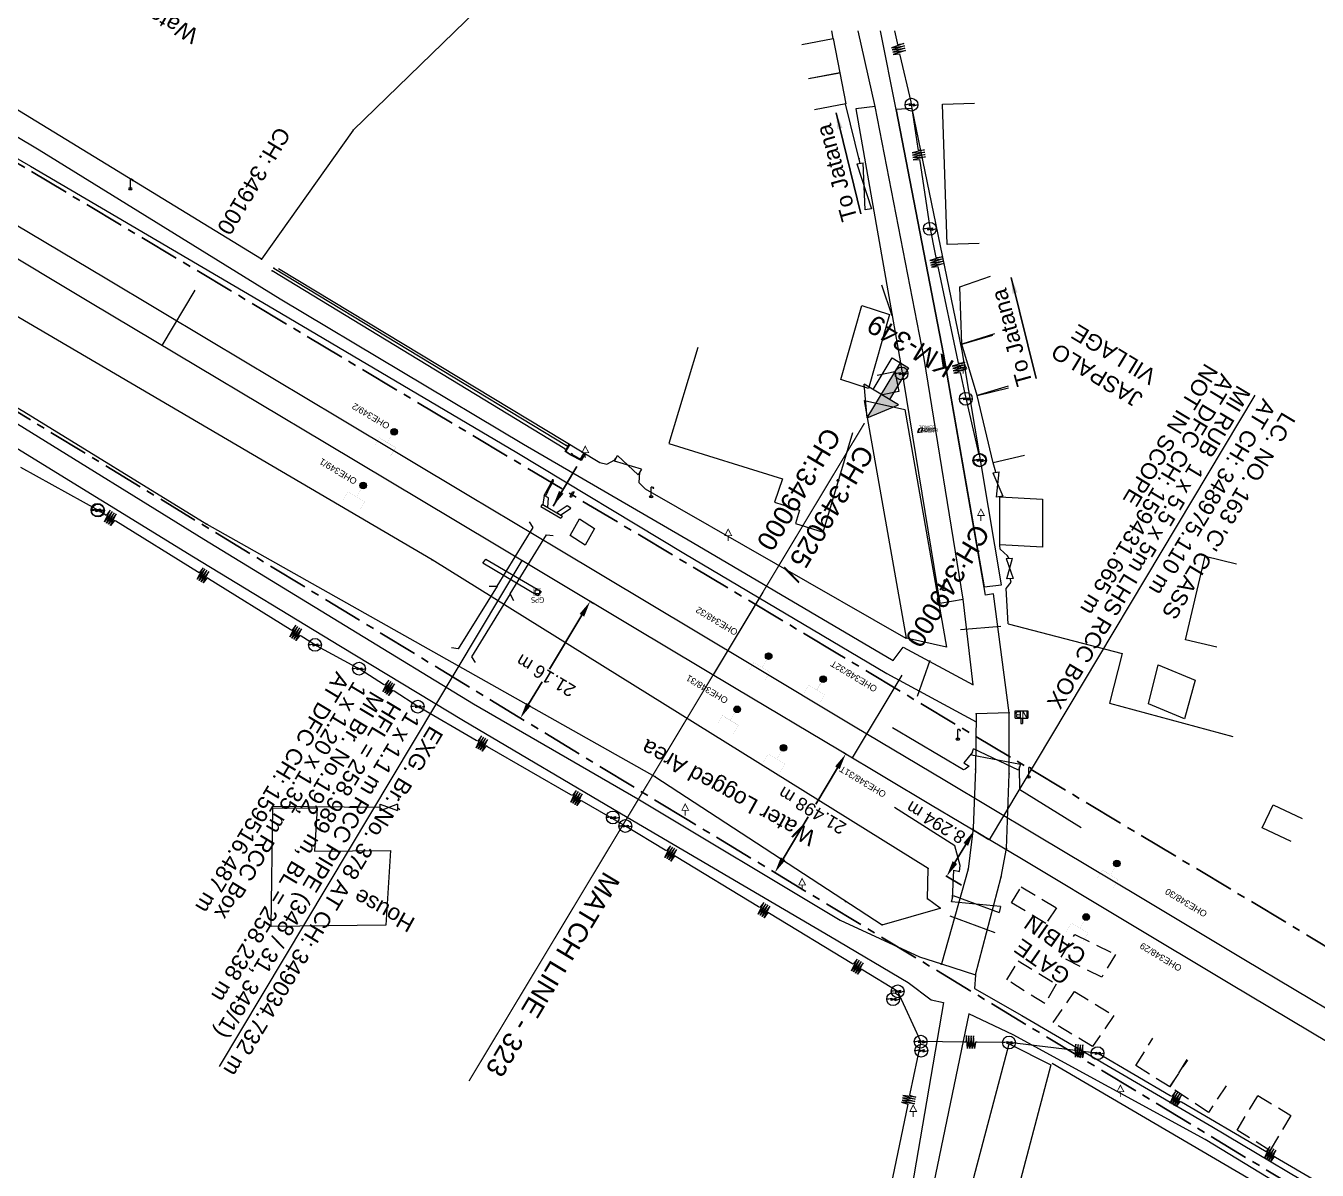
# Model space of a CAD drawing. Header units: metres. Extents: x 593168 to 611286, y 3401475 to 3412398.
# Drawn here: x 603434.1 to 603635.1, y 3406065.5 to 3406243.6 of the extents above; entities that cross this region are included whole.
import ezdxf
from ezdxf.enums import TextEntityAlignment as Align

# ---------------------------------------------------------------- set-up
doc = ezdxf.new("R2010")
doc.units = ezdxf.units.M
doc.header["$MEASUREMENT"] = 0
for name, pattern in [('CENTER', [2, 1.25, -0.25, 0.25, -0.25]), ('DASHED', [0.75, 0.5, -0.25]), ('PHANTOM2', [1.25, 0.625, -0.125, 0.125, -0.125, 0.125, -0.125])]:
    doc.linetypes.add(name, pattern=pattern)
doc.layers.get('Defpoints').update_dxf_attribs({"lineweight": 0})
for name, color, linetype, lineweight in [('Arch', 7, 'Continuous', 0), ('BRIDGE DETAILS PLAN', 7, 'Continuous', 0), ('CANAL BOTTOM', 5, 'Continuous', 0), ('Cart Track', 34, 'Continuous', 0), ('Commercial Building Pucca', 251, 'Continuous', 0), ('Compound Wall', 251, 'Continuous', 0), ('Culvert Parapet', 7, 'Continuous', 0), ('DFCC BOUNDARY', 6, 'CENTER', 0), ('Drain Top', 5, 'Continuous', 0), ('Electric Pole', 251, 'Continuous', 0), ('Existing IR Chainage', 7, 'Continuous', 0), ('Existing IR Track', 7, 'Continuous', 0), ('Fence', 251, 'F-LINE', 0), ('Footpath', 251, 'Continuous', 0), ('Gate', 251, 'Continuous', 0), ('Govt buliding', 251, 'Continuous', 0), ('GPS', 251, 'Continuous', 0), ('Grill', 251, 'Continuous', 0), ('KM STONE', 7, 'Continuous', 0), ('Lamp_Post', 251, 'Continuous', 0), ('LC DETAILS IN PLAN', 7, 'Continuous', 0), ('Name Board', 251, 'Continuous', 0), ('OHE MAST', 8, 'Continuous', 0), ('OHE MAST TEXT', 8, 'Continuous', 0), ('Pavers', 7, 'Continuous', 0), ('Pow_Line', 134, 'Continuous', 0), ('PROPOSED DFCC TRACK', 1, 'Continuous', 0), ('Religious_Place', 251, 'Continuous', 0), ('Residential Building Pucca', 251, 'Continuous', 0), ('Sign Board', 251, 'Continuous', 0), ('Subroad Edge', 34, 'Continuous', 0), ('Text1', 251, 'Continuous', 0), ('Tower', 7, 'Continuous', 0), ('Trolley Stand', 251, 'Continuous', 0), ('Village Name', 7, 'Continuous', 0), ('Water Logged Area', 5, 'Continuous', 0), ('Wing Wall', 7, 'Continuous', 0)]:
    doc.layers.add(name, color=color, linetype=linetype, lineweight=lineweight)
doc.layers.add('Existing Railway Boundary', color=7, linetype='CENTER')
doc.layers.add('MATCH LINE', color=7, linetype='Continuous')
doc.styles.add('NB', font='swissbo.ttf', dxfattribs={"height": 1.5})
doc.styles.get("Standard").update_dxf_attribs({"font": 'arial.ttf'})
doc.styles.add('street name', font='tahoma.ttf', dxfattribs={"height": 2})
doc.styles.add('Style-Arial', font='arial.ttf')
doc.styles.add('Vill txt', font='arial.ttf', dxfattribs={"height": 3})
doc.linetypes.add('F-LINE', pattern='A,0.6,["X",Standard,S=0.3,R=0,X=0,Y=-0.15],0.1', length=0.7)
doc.dimstyles.new('ISO-25', dxfattribs={"dimtxt": 2.5, "dimasz": 2.5, "dimexe": 1.25, "dimexo": 0.625, "dimtad": 1, "dimtxsty": 'Standard', "dimcen": 2.5, "dimadec": 0, "dimazin": 0, "dimtfac": 1, "dimtmove": 0, "dimatfit": 3, "dimfxl": 1, "dimarcsym": 0})
doc.dimstyles.get("Standard").update_dxf_attribs({"dimtxt": 2.5, "dimasz": 0.18, "dimexe": 0.18, "dimexo": 0.0625, "dimgap": 0.09, "dimtad": 0, "dimtih": 1, "dimtoh": 1, "dimdec": 3, "dimzin": 0, "dimdsep": 46, "dimtxsty": 'Standard', "dimcen": 0.09, "dimaunit": 1, "dimadec": 4, "dimazin": 0, "dimtfac": 1, "dimtdec": 3, "dimtofl": 0, "dimtmove": 0, "dimatfit": 3, "dimfxl": 1, "dimtolj": 1, "dimtzin": 0, "dimarcsym": 0})

# ---------------------------------------------------------------- blocks, each defined once
blk = doc.blocks.new('GT')
at = {"layer": 'Gate'}
for p, q in [((-0.5, -0.5), (-0.5, 0.5)), ((-0.5, 0.5), (0.5, -0.5)), ((0.5, 0.5), (0.5, -0.5))]:
    blk.add_line(p, q, dxfattribs=at)
blk.add_lwpolyline([(0.5, 0.5), (-0.5, -0.5)], dxfattribs=at)
blk = doc.blocks.new('EP')
blk.add_hatch(color=8).paths.add_polyline_path([(-0.21, -0.05), (-0.21, 0.16), (-0.93, -0.01), (-0.31, 0.07), (-0.31, -0.19), (0.31, 0), (0.31, -0.24), (0.94, -0.01), (0.41, -0.1), (0.43, 0.15)])
at = {"color": 8}
for p, q in [((-0.93, -0.01), (-0.21, 0.16)), ((-0.31, 0.07), (-0.93, -0.01)), ((-0.31, -0.19), (-0.31, 0.07)), ((0.31, 0), (-0.31, -0.19)), ((-0.21, 0.16), (-0.21, -0.05)), ((-0.21, -0.05), (0.43, 0.15)), ((0.31, -0.24), (0.31, 0)), ((0.43, 0.15), (0.41, -0.1)), ((0.94, -0.01), (0.31, -0.24)), ((0.41, -0.1), (0.94, -0.01))]:
    blk.add_line(p, q, dxfattribs=at)
blk.add_circle((0, 0), 1, dxfattribs=at)
blk = doc.blocks.new('LP')
for points in [[(0, 0), (0, 1.5)], [(0.25, 1.35), (0.44, 1.35)]]:
    blk.add_lwpolyline(points)
for centre, radius, start, end in [((0.07, 0.99), 0.519, 57.6425, 97.3165), ((0.34, 1.33), 0.094, 11.7012, 168.0476)]:
    blk.add_arc(centre, radius, start, end)
at = {"extrusion": (0, 0, -1)}
blk.add_ellipse((0, 0.01), major_axis=(0.308, 0), ratio=0.400495, dxfattribs=at)
blk.add_ellipse((0.35, 1.36), major_axis=(0.0017, 0.0438), ratio=0.461056, start_param=1.74022, end_param=4.575836)
blk = doc.blocks.new('NB')
for p, q in [((-0.98, 0.82), (-0.98, 1.98)), ((-0.98, 1.98), (0.98, 1.98)), ((-0.98, 0.82), (0.98, 0.82)), ((-0.13, 0.82), (-0.13, 0)), ((-0.13, 0), (0.13, 0)), ((0.13, 0.82), (0.13, 0)), ((0.98, 1.98), (0.98, 0.82))]:
    blk.add_line(p, q)
at = {"style": 'NB', "width": 1.025371}
blk.add_text('NB', height=0.988, rotation=180, dxfattribs=at).set_placement((0, 1.39), align=Align.MIDDLE)
blk = doc.blocks.new('TSB')
at = {"const_width": 0.132}
blk.add_lwpolyline([(-0.51, 0.84), (0.54, 0.84), (0, 1.85)], close=True, dxfattribs=at)
at = {"const_width": 0.142}
blk.add_lwpolyline([(0, 0.84), (0, 0)], dxfattribs=at)
blk = doc.blocks.new('GPS')
at = {"const_width": 0.0279}
blk.add_lwpolyline([(0.56, -0.56), (-0.56, -0.56), (-0.56, 0.56), (0.56, 0.56)], close=True, dxfattribs=at)
blk.add_lwpolyline([(0.33, -0.33), (-0.33, -0.33), (-0.33, 0.33), (0.33, 0.33)], close=True)
at = {"style": 'street name'}
blk.add_text('GPS', height=0.868, rotation=180, dxfattribs=at).set_placement((1.07, -0.84, -111.29))
blk = doc.blocks.new('KM POST PLAN')
h = blk.add_hatch(color=256)
h.dxf.hatch_style = 1
h.paths.add_polyline_path([(0, -8.47), (-3, -8.47), (-3, -20), (0, -20)])
h.paths.add_polyline_path([(0, -8.47), (0, 0), (-6.25, -8.47)])
for points in [[(0, 0), (-6.25, -8.47), (6.25, -8.47)], [(0, 0), (0, -20)], [(0, 0), (6.25, -8.47)], [(3, -8.47), (3, -20), (-3, -20), (-3, -8.47)]]:
    blk.add_lwpolyline(points)
at = {"style": 'Style-Arial'}
blk.add_attdef('KM-POST', text='', height=6, dxfattribs=at).set_placement((0, -26, -263.95), align=Align.MIDDLE_CENTER)
blk = doc.blocks.new('OHE MAST')
h = blk.add_hatch(color=256)
h.dxf.hatch_style = 1
edge = h.paths.add_edge_path()
edge.add_arc((0, 0), 0.514, 0, 360)
at = {"const_width": 0.01}
for points in [[(1.5, 3.5), (1.5, 2), (-1.5, 2), (-1.5, 3.5)], [(0, 2), (0, 0)]]:
    blk.add_lwpolyline(points, dxfattribs=at)
blk.add_circle((0, 0), 0.514)
blk = doc.blocks.new('*D243')
at = {"layer": 'Defpoints', "color": 0, "transparency": 16777216}
for p in [(603584.11, 3406116.91), (603577.43, 3406111.24), (603579.85, 3406109.8)]:
    blk.add_point(p, dxfattribs=at)
at = {"layer": 'PROPOSED DFCC TRACK', "color": 0, "lineweight": -2, "transparency": 16777216}
for p, q in [((603584, 3406116.98), (603581.58, 3406118.43)), ((603580.4, 3406116.22), (603578.71, 3406113.39)), ((603579.74, 3406109.86), (603577.32, 3406111.31))]:
    blk.add_line(p, q, dxfattribs=at)
at = {"layer": 'PROPOSED DFCC TRACK', "color": 0, "transparency": 16777216}
for points in [[(603580.04, 3406116.43), (603580.76, 3406116), (603581.69, 3406118.36)], [(603578.35, 3406113.6), (603579.07, 3406113.17), (603577.43, 3406111.24)]]:
    blk.add_solid(points, dxfattribs=at)
at = {"layer": 'PROPOSED DFCC TRACK', "color": 0, "lineweight": 0, "transparency": 16777216, "insert": (603575.74, 3406119.63), "char_height": 2, "attachment_point": 5, "rotation": 149, "style": 'Style-Arial'}
blk.add_mtext('\\A1;8.294 m', dxfattribs=at)
blk = doc.blocks.new('TerminatorOpen_0.5')
at = {"color": 0, "linetype": 'ByBlock', "lineweight": -2}
for q in [(-1, 0.25), (-1, 0), (-1, -0.25)]:
    blk.add_line((0, 0), q, dxfattribs=at)
blk = doc.blocks.new('*D165')
at = {"layer": 'Defpoints', "color": 0, "linetype": 'ByBlock', "ltscale": 5, "transparency": 16777216}
for p in [(603561.25, 3406130.56), (603561.71, 3406130.29), (603550.23, 3406112.1)]:
    blk.add_point(p, dxfattribs=at)
at = {"layer": 'DFCC BOUNDARY', "color": 0, "linetype": 'ByBlock', "lineweight": -2, "ltscale": 5, "transparency": 16777216}
for p, q in [((603561.36, 3406130.5), (603561.81, 3406130.22)), ((603560.42, 3406128.14), (603557.06, 3406122.5)), ((603551.97, 3406113.98), (603555.88, 3406120.53)), ((603550.34, 3406112.04), (603550.79, 3406111.77))]:
    blk.add_line(p, q, dxfattribs=at)
at = {"layer": 'DFCC BOUNDARY', "color": 0, "linetype": 'ByBlock', "ltscale": 5, "transparency": 16777216}
for points in [[(603560.07, 3406128.36), (603560.78, 3406127.93), (603561.71, 3406130.29)], [(603551.61, 3406114.19), (603552.32, 3406113.76), (603550.68, 3406111.83)]]:
    blk.add_solid(points, dxfattribs=at)
at = {"layer": 'DFCC BOUNDARY', "color": 0, "linetype": 'ByBlock', "ltscale": 5, "transparency": 16777216, "insert": (603556.5, 3406121.49), "char_height": 2, "attachment_point": 5, "rotation": 149, "style": 'Style-Arial'}
blk.add_mtext('\\A1;21.498 m', dxfattribs=at)
blk = doc.blocks.new('*D166')
at = {"layer": 'Defpoints', "color": 0, "linetype": 'ByBlock', "ltscale": 5, "transparency": 16777216}
for p in [(603521.93, 3406154.03), (603522.62, 3406153.62), (603511.76, 3406135.46)]:
    blk.add_point(p, dxfattribs=at)
at = {"layer": 'DFCC BOUNDARY', "color": 0, "linetype": 'ByBlock', "lineweight": -2, "ltscale": 5, "transparency": 16777216}
for p, q in [((603522.51, 3406153.69), (603521.82, 3406154.1)), ((603520.65, 3406151.89), (603515.62, 3406143.48)), ((603512.35, 3406138.02), (603514.44, 3406141.51)), ((603511.65, 3406135.52), (603510.96, 3406135.94))]:
    blk.add_line(p, q, dxfattribs=at)
at = {"layer": 'DFCC BOUNDARY', "color": 0, "linetype": 'ByBlock', "ltscale": 5, "transparency": 16777216}
for points in [[(603520.29, 3406152.1), (603521, 3406151.67), (603521.93, 3406154.03)], [(603512, 3406138.23), (603512.71, 3406137.8), (603511.07, 3406135.87)]]:
    blk.add_solid(points, dxfattribs=at)
at = {"layer": 'DFCC BOUNDARY', "color": 0, "linetype": 'ByBlock', "ltscale": 5, "transparency": 16777216, "insert": (603515.03, 3406142.49), "char_height": 2, "attachment_point": 5, "rotation": 149, "style": 'Style-Arial'}
blk.add_mtext('\\A1;21.16 m', dxfattribs=at)

msp = doc.modelspace()

# ---------------------------------------------------------------- linework, layer by layer
at = {"layer": 'Arch'}
for points in [[(603579.588, 3406149.6677, 262.7391), (603585.8579, 3406150.1685, 262.7741)], [(603572.8905, 3406139.2797, 262.4392), (603574.8324, 3406144.8722, 262.2263)], [(603577.9258, 3406105.1055, 262.5462), (603584.9082, 3406102.5011, 262.5442)]]:
    msp.add_polyline3d(points, dxfattribs=at)
at = {"layer": 'BRIDGE DETAILS PLAN', "lineweight": 13, "flags": 128}
msp.add_lwpolyline([(603511.2851, 3406160.3989), (603464.201, 3406081.6613)], dxfattribs=at)
at = {"layer": 'Commercial Building Pucca'}
for points in [[(603554.8693, 3406240.7102, 260.0669), (603559.7747, 3406241.6705, 260.0669), (603560.8185, 3406236.3385, 260.0459), (603555.9131, 3406235.3782, 260.0459)], [(603555.9078, 3406235.4059, 260.0459), (603560.8185, 3406236.3385, 260.0459), (603561.738, 3406231.4968, 260.1539), (603556.8272, 3406230.5642, 260.1539)], [(603582.5078, 3406209.7716, 260.5138), (603577.5123, 3406209.5996, 260.5138), (603576.7603, 3406231.4385, 261.7284), (603581.7559, 3406231.6104, 261.7284)], [(603584.8965, 3406195.6683, 260.5937), (603579.7992, 3406194.0653, 260.5937), (603579.4998, 3406202.988, 260.5258), (603584.272, 3406204.6411, 260.5258)], [(603589.5389, 3406176.7717, 260.8877), (603584.6748, 3406175.6201, 260.8877), (603582.192, 3406186.1066, 260.9266), (603587.0561, 3406187.2582, 260.9266)]]:
    msp.add_polyline3d(points, dxfattribs=at)
for points in [[(603570.893, 3406183.9115, 263.6279), (603577.4029, 3406146.9223, 263.09), (603571.1511, 3406148.3025, 263.3939), (603564.6405, 3406185.2955, 263.3939)], [(603592.3271, 3406162.4598, 261.8114), (603585.6845, 3406162.822, 261.8004), (603585.6822, 3406170.3363, 260.7037), (603592.3248, 3406169.9741, 260.7037)], [(603580.7202, 3406060.8167, 260.6457), (603587.1614, 3406085.1825, 260.6287), (603593.637, 3406081.8841, 260.7737), (603587.1958, 3406057.5184, 260.7737)]]:
    msp.add_polyline3d(points, close=True, dxfattribs=at)
at = {"layer": 'Compound Wall'}
for points in [[(603559.7747, 3406241.6705, 260.0669), (603559.5277, 3406242.8512, 260.0813)], [(603563.9561, 3406222.1966, 260.7987), (603561.6823, 3406231.4767, 260.1539)], [(603473.409, 3406205.8578, 261.4855), (603523.4297, 3406175.6346, 262.0653), (603524.5269, 3406175.4242, 262.0543), (603525.7721, 3406176.066, 262.0143), (603525.9439, 3406176.3232, 261.9903)], [(603568.9346, 3406198.4894, 260.9436), (603567.3445, 3406203.2568, 260.6797)], [(603585.0877, 3406174.1446, 260.6617), (603584.6748, 3406175.6201, 260.8877)], [(603529.619, 3406174.1505, 261.9913), (603529.4979, 3406172.5632, 262.0363), (603530.4793, 3406171.5685, 262.0373), (603571.09, 3406148.3286, 262.5182), (603571.1463, 3406148.3365, 262.5151)], [(603587.1781, 3406160.7406, 261.6164), (603586.8981, 3406161.1542, 261.6594), (603585.7539, 3406162.1575, 261.6004), (603585.6862, 3406162.814, 261.6784)], [(603587.0009, 3406150.5717, 261.6524), (603586.6646, 3406156.0607, 261.6764), (603587.4688, 3406157.0576, 261.6124), (603587.301, 3406157.5925, 261.6854)], [(603587.0009, 3406150.5717, 261.6524), (603604.7589, 3406145.928, 261.0206), (603604.7589, 3406145.928, 261.0206), (603602.7828, 3406138.185, 261.4735), (603621.9659, 3406132.9996, 259.9039)], [(603489.234, 3406121.9601, 260.8747), (603472.4478, 3406122.1255, 261.3785)], [(603491.9331, 3406121.9702, 260.9456), (603492.2806, 3406121.6283, 260.3098)]]:
    msp.add_polyline3d(points, dxfattribs=at)
at = {"layer": 'Culvert Parapet'}
for points in [[(603514.2586, 3406168.8338, 261.3115), (603517.3918, 3406166.9906, 261.3385), (603517.6054, 3406167.2724, 261.3235), (603514.4722, 3406169.1157, 261.3235)], [(603513.792, 3406154.9217, 261.2426), (603505.2114, 3406159.9732, 261.2995), (603505.7034, 3406160.6146, 261.3015), (603514.2841, 3406155.563, 261.3015)]]:
    msp.add_polyline3d(points, close=True, dxfattribs=at)
at = {"layer": 'Drain Top'}
for points in [[(603472.6722, 3406205.8999, 260.1989), (603518.2468, 3406178.3258, 260.2728)], [(603518.0092, 3406177.8117, 260.2868), (603472.4572, 3406205.4891, 260.1919)]]:
    msp.add_polyline3d(points, dxfattribs=at)
for p in [(603563.82, 3406222.901, 260.338), (603472.672, 3406205.9, 260.199), (603472.457, 3406205.489, 260.192), (603518.009, 3406177.812, 260.287), (603518.247, 3406178.326, 260.273)]:
    msp.add_point(p, dxfattribs=at)
at = {"layer": 'Existing IR Chainage', "color": 7, "linetype": 'Continuous', "lineweight": 13, "flags": 128}
for points in [[(603460.387, 3406202.4674), (603455.26, 3406193.8818)], [(603548.7874, 3406155.4654), (603541.1006, 3406142.5847)], [(603548.7874, 3406155.4654), (603541.1006, 3406142.5847)], [(603548.7874, 3406155.4654), (603541.1006, 3406142.5847)], [(603570.4252, 3406142.5529), (603562.7349, 3406129.6743)]]:
    msp.add_lwpolyline(points, dxfattribs=at)
at = {"layer": 'Existing IR Track', "color": 0, "lineweight": 15, "flags": 128}
for points in [[(603750.4357, 3406022.6297), (603729.0801, 3406035.3566), (603706.8151, 3406048.6904), (603687.4692, 3406060.214), (603671.1576, 3406069.9419), (603654.8919, 3406079.6426), (603639.3347, 3406088.9462), (603623.6693, 3406098.3146), (603607.5714, 3406107.9444), (603591.3651, 3406117.6391), (603577.16, 3406126.1349), (603562.9474, 3406134.6351), (603546.9355, 3406144.2081), (603530.9057, 3406153.7918), (603516.9376, 3406162.1498), (603503.0526, 3406170.4581), (603482.8567, 3406182.5477), (603462.7386, 3406194.5906), (603446.4361, 3406204.3263), (603430.1695, 3406214.0405)], [(603747.9876, 3406018.8759), (603726.8089, 3406031.5591), (603704.5439, 3406044.8928), (603685.2077, 3406056.4726), (603668.9168, 3406066.1943), (603652.9077, 3406075.748), (603637.0939, 3406085.2037), (603621.5101, 3406094.5221), (603605.3365, 3406104.2081), (603589.0769, 3406113.9456), (603574.923, 3406122.3964), (603560.6804, 3406130.9011), (603544.6838, 3406140.4464), (603528.7882, 3406149.9323), (603514.676, 3406158.3712), (603500.9813, 3406166.5605), (603480.584, 3406178.7502), (603460.7384, 3406190.6103), (603444.1541, 3406200.5137), (603428.1024, 3406210.0992)]]:
    msp.add_lwpolyline(points, dxfattribs=at)
at = {"layer": 'Existing Railway Boundary', "ltscale": 5}
for points in [[(604659.1105, 3405488.9196), (604078.9713, 3405836.4599), (604053.7197, 3405852.8891), (604008.7617, 3405879.07), (603965.992, 3405903.6866), (603879.3631, 3405955.5229), (603819.4348, 3405990.9528), (603774.7746, 3406017.0313), (603733.1508, 3406042.3903), (603560.5086, 3406145.88), (603432.2214, 3406222.5824), (603260.3606, 3406325.2533), (603217.2858, 3406350.9488), (603149.6048, 3406392.0932), (603105.6815, 3406417.8676), (603069.1801, 3406440.6415), (603025.1915, 3406466.172), (602981.7573, 3406492.1818), (602834.6145, 3406580.8964), (602723.556, 3406647.6315), (602240.837, 3406937.0674), (602116.2948, 3407010.7668)], [(603983.1753, 3405858.527), (603977.7988, 3405861.7016), (603938.8476, 3405884.9873), (603880.4901, 3405918.7536), (603752.3137, 3405989.871), (603537.3093, 3406119.9172), (603414.9047, 3406194.3837), (603250.9761, 3406292.9975), (603175.4189, 3406337.3779), (603132.0767, 3406363.2965), (603132.157, 3406363.3948), (603089.0433, 3406389.4447), (603052.1127, 3406410.8938), (602894.1115, 3406506.59), (602850.8291, 3406531.8584), (602816.0861, 3406552.3058), (602784.6276, 3406570.8909), (602745.4037, 3406595.1399), (602705.0497, 3406619.0732), (602661.4042, 3406645.5443), (602647.7197, 3406653.539)]]:
    msp.add_lwpolyline(points, dxfattribs=at)
at = {"layer": 'Fence'}
msp.add_lwpolyline([(603711.0299, 3406007.8823), (603704.3296, 3406016.1547), (603656.4925, 3406045.4083), (603593.8567, 3406082.1087)], dxfattribs=at)
at = {"layer": 'Footpath'}
for points in [[(603576.3377, 3406153.7405, 260.6227), (603580.0165, 3406154.3785, 260.6347), (603573.9269, 3406191.8455, 260.4798), (603566.2977, 3406231.0955, 260.1579), (603563.2623, 3406230.6977, 260.2548), (603570.2225, 3406191.1864, 260.5867)], [(603583.2423, 3406156.3262, 260.6637), (603585.9347, 3406156.6257, 260.7677), (603579.8249, 3406193.0571, 260.5228), (603572.0318, 3406230.7562, 260.2868), (603569.5815, 3406230.6226, 260.1469), (603576.9337, 3406192.5464, 260.4628)]]:
    msp.add_polyline3d(points, close=True, dxfattribs=at)
at = {"layer": 'Govt buliding'}
for points in [[(603586.9789, 3406187.5458, 260.9266), (603582.192, 3406186.1066, 260.9266), (603579.7992, 3406194.0653, 260.5937), (603584.5861, 3406195.5045, 260.5937)], [(603619.4567, 3406146.9224, 261.4245), (603614.594, 3406148.0798, 261.4245), (603617.6825, 3406161.0554, 260.3748), (603622.5452, 3406159.898, 260.3748)]]:
    msp.add_polyline3d(points, dxfattribs=at)
msp.add_polyline3d([(603614.427, 3406135.74, 263.002), (603608.8359, 3406138.0779, 261.5575), (603610.3613, 3406144.1578, 261.5914), (603616.109, 3406141.7543, 261.5914)], close=True, dxfattribs=at)
at = {"layer": 'Govt buliding', "color": 88, "linetype": 'DASHED', "ltscale": 5}
for points in [[(603592.8529, 3406103.9251, 262.3352), (603587.5331, 3406107.1181, 263.9688), (603589.0407, 3406109.6215, 264.1837), (603594.5418, 3406106.3197, 264.1837)], [(603595.2452, 3406098.6832, 264.1077), (603597.3625, 3406102.2001, 264.3406), (603603.6829, 3406099.0741, 264.9325), (603601.5622, 3406095.5515, 264.9325)], [(603592.7003, 3406091.4497, 262.2373), (603586.7845, 3406095.1202, 262.3902), (603588.5776, 3406098.104, 262.3472), (603594.4948, 3406094.4327, 262.3472)], [(603603.4483, 3406089.5674, 265.8842), (603600.119, 3406084.7403, 262.0683), (603593.9896, 3406088.48, 262.2053), (603597.3188, 3406093.3071, 266.0212)], [(603625.865, 3406077.1469, 260.7937), (603630.9883, 3406073.9976, 261.9523), (603627.753, 3406068.5831, 261.4485), (603622.6298, 3406071.7324, 260.2898)]]:
    msp.add_polyline3d(points, close=True, dxfattribs=at)
for points in [[(603614.8242, 3406082.7119, 260.7177), (603612.1732, 3406078.4742, 260.7177), (603606.8735, 3406081.7896, 261.9234), (603609.5245, 3406086.0272, 261.9234)], [(603620.9388, 3406078.631, 259.9529), (603618.1628, 3406074.4742, 259.9529), (603612.1732, 3406078.4742, 260.7177), (603614.9493, 3406082.631, 260.7177)]]:
    msp.add_polyline3d(points, dxfattribs=at)
at = {"layer": 'Grill'}
for points in [[(603581.4494, 3406130.5949, 262.6941), (603580.1208, 3406128.9157, 261.3045), (603580.9435, 3406128.3705, 261.2725), (603580.3236, 3406127.9075, 261.3705), (603580.0275, 3406127.8205, 260.8897), (603568.9817, 3406134.3824, 262.2493)], [(603598.3386, 3406118.7937, 260.7137), (603588.8008, 3406124.727, 261.3595), (603588.7816, 3406128.2767, 262.6851)], [(603578.3073, 3406107.7903, 262.5432), (603578.5232, 3406112.1932, 261.4745), (603579.4475, 3406111.9867, 261.7034), (603579.5432, 3406112.9487, 261.5795), (603578.7192, 3406116.0107, 261.3055), (603569.2792, 3406121.9377, 262.2073)]]:
    msp.add_polyline3d(points, dxfattribs=at)
at = {"layer": 'LC DETAILS IN PLAN', "lineweight": 13, "flags": 128}
msp.add_lwpolyline([(603584.106, 3406116.914), (603625.4308, 3406186.1273)], dxfattribs=at)
at = {"layer": 'MATCH LINE', "linetype": 'PHANTOM2', "ltscale": 15, "const_width": 0.2}
msp.add_lwpolyline([(603564.63, 3406181.7891), (603503.0721, 3406079.3787)], dxfattribs=at)
at = {"layer": 'Pavers'}
msp.add_polyline3d([(603576.5959, 3406097.5986, 261.1466), (603581.9145, 3406095.8971, 261.2635), (603585.8887, 3406111.1762, 261.7124), (603586.7583, 3406115.5919, 261.6914), (603587.1768, 3406127.21, 261.6914), (603587.1335, 3406136.6912, 261.4975), (603582.0166, 3406136.5613, 261.4795), (603581.8973, 3406127.9439, 261.6494), (603581.5293, 3406118.7228, 261.7244), (603580.7678, 3406112.3679, 261.7444)], close=True, dxfattribs=at)
for p in [(603582.017, 3406136.561, 261.479), (603587.134, 3406136.691, 261.497), (603581.897, 3406127.944, 261.649), (603587.177, 3406127.21, 261.691), (603581.529, 3406118.723, 261.724), (603586.758, 3406115.592, 261.691), (603580.768, 3406112.368, 261.744), (603585.889, 3406111.176, 261.712), (603576.586, 3406097.585, 261.145), (603581.915, 3406095.897, 261.264)]:
    msp.add_point(p, dxfattribs=at)
at = {"layer": 'Pow_Line'}
for points, elevation in [([(603569.2855, 3406242.8296), (603569.711, 3406240.9894), (603569.7696, 3406240.7362), (603570.7695, 3406240.8547), (603568.8583, 3406240.2276), (603570.8506, 3406240.5041), (603568.9394, 3406239.877), (603570.9318, 3406240.1535), (603569.0206, 3406239.5264), (603571.013, 3406239.8029), (603569.1018, 3406239.1757), (603570.1016, 3406239.2943), (603570.1524, 3406239.0826), (603571.8326, 3406231.8244), (603572.951, 3406224.5472), (603572.9891, 3406224.29), (603573.9953, 3406224.3281), (603572.04, 3406223.8562), (603574.0481, 3406223.9721), (603572.0928, 3406223.5002), (603574.1009, 3406223.6161), (603572.1456, 3406223.1442), (603574.1537, 3406223.2601), (603572.1984, 3406222.7882), (603573.2045, 3406222.8262), (603573.2439, 3406222.5723), (603574.731, 3406212.5466), (603575.693, 3406207.8446), (603575.7468, 3406207.5903), (603576.7488, 3406207.6898), (603574.8259, 3406207.0992), (603576.8232, 3406207.3377), (603574.9004, 3406206.7471), (603576.8977, 3406206.9856), (603574.9749, 3406206.395), (603576.9722, 3406206.6335), (603575.0494, 3406206.0429), (603576.0513, 3406206.1424), (603576.1025, 3406205.9085), (603579.1738, 3406191.3874), (603579.2276, 3406191.1331), (603580.2296, 3406191.2326), (603578.3068, 3406190.642), (603580.3041, 3406190.8805), (603578.3812, 3406190.2899), (603580.3785, 3406190.5284), (603578.4557, 3406189.9377), (603580.453, 3406190.1763), (603578.5302, 3406189.5856), (603579.5321, 3406189.6852), (603579.5834, 3406189.4512), (603580.2387, 3406186.3529), (603582.441, 3406176.8297)], 262.5782), ([(603573.3817, 3406085.5146), (603569.8048, 3406093.3422), (603564.3586, 3406096.6545), (603564.1364, 3406096.7893), (603563.5232, 3406095.9907), (603564.4085, 3406097.7969), (603563.2155, 3406096.1773), (603564.1008, 3406097.9835), (603562.9078, 3406096.364), (603563.7931, 3406098.1702), (603562.6001, 3406096.5507), (603563.4854, 3406098.3569), (603562.8723, 3406097.5582), (603562.6492, 3406097.6916), (603549.8288, 3406105.4692), (603549.6065, 3406105.6041), (603548.9934, 3406104.8054), (603549.8787, 3406106.6116), (603548.6857, 3406104.9921), (603549.571, 3406106.7983), (603548.378, 3406105.1787), (603549.2633, 3406106.9849), (603548.0703, 3406105.3654), (603548.9556, 3406107.1716), (603548.3424, 3406106.3729), (603548.1194, 3406106.5063), (603535.2989, 3406114.284), (603535.0767, 3406114.4188), (603534.4636, 3406113.6201), (603535.3488, 3406115.4263), (603534.1559, 3406113.8068), (603535.0411, 3406115.613), (603533.8482, 3406113.9934), (603534.7334, 3406115.7996), (603533.5405, 3406114.1801), (603534.4257, 3406115.9863), (603533.8126, 3406115.1876), (603533.5895, 3406115.321), (603527.4167, 3406119.0658), (603520.6768, 3406122.9426), (603520.4514, 3406123.0722), (603519.8571, 3406122.2594), (603520.7, 3406124.0858), (603519.5451, 3406122.4388), (603520.388, 3406124.2652), (603519.2332, 3406122.6183), (603520.076, 3406124.4446), (603518.9212, 3406122.7977), (603519.764, 3406124.6241), (603519.1697, 3406123.8113), (603518.9436, 3406123.9394), (603505.9448, 3406131.4155), (603505.7194, 3406131.5451), (603505.1251, 3406130.7323), (603505.968, 3406132.5587), (603504.8132, 3406130.9118), (603505.656, 3406132.7381), (603504.5012, 3406131.0912), (603505.344, 3406132.9176), (603504.1892, 3406131.2706), (603505.032, 3406133.097), (603504.4377, 3406132.2842), (603504.2116, 3406132.4123), (603495.0939, 3406137.6563), (603491.405, 3406140.0425), (603491.1868, 3406140.1838), (603490.5507, 3406139.4032), (603491.4881, 3406141.1829), (603490.2486, 3406139.5988), (603491.186, 3406141.3785), (603489.9464, 3406139.7943), (603490.8838, 3406141.574), (603489.6443, 3406139.9898), (603490.5817, 3406141.7695), (603489.9456, 3406140.989), (603489.758, 3406141.1084), (603486.1411, 3406143.449), (603479.3535, 3406147.1346), (603476.9501, 3406148.6067), (603476.7293, 3406148.7438), (603476.108, 3406147.9514), (603477.0116, 3406149.7485), (603475.8022, 3406148.1412), (603476.7058, 3406149.9383), (603475.4965, 3406148.331), (603476.4001, 3406150.1281), (603475.1907, 3406148.5208), (603476.0943, 3406150.3179), (603475.473, 3406149.5255), (603475.2527, 3406149.6602), (603462.5226, 3406157.5614), (603462.3017, 3406157.6984), (603461.6805, 3406156.9061), (603462.5841, 3406158.7032), (603461.3747, 3406157.0958), (603462.2783, 3406158.8929), (603461.0689, 3406157.2856), (603461.9725, 3406159.0827), (603460.7631, 3406157.4754), (603461.6667, 3406159.2725), (603461.0455, 3406158.4801), (603460.8252, 3406158.6149), (603448.095, 3406166.516), (603447.8742, 3406166.6531), (603447.253, 3406165.8607), (603448.1566, 3406167.6578), (603446.9472, 3406166.0505), (603447.8508, 3406167.8476), (603446.6414, 3406166.2403), (603447.545, 3406168.0374), (603446.3356, 3406166.4301), (603447.2392, 3406168.2272), (603446.618, 3406167.4348), (603446.3977, 3406167.5695), (603445.5072, 3406168.1222), (603433.3144, 3406174.8908)], 262.1663), ([(603641.5774, 3406059.9271), (603628.6336, 3406067.4969), (603628.4092, 3406067.6281), (603627.809, 3406066.8197), (603628.6651, 3406068.6399), (603627.4984, 3406067.0014), (603628.3544, 3406068.8216), (603627.1877, 3406067.183), (603628.0437, 3406069.0033), (603626.877, 3406067.3647), (603627.7331, 3406069.185), (603627.1329, 3406068.3765), (603626.9077, 3406068.5062), (603613.9639, 3406076.076), (603613.7395, 3406076.2072), (603613.1393, 3406075.3988), (603613.9954, 3406077.219), (603612.8287, 3406075.5804), (603613.6847, 3406077.4007), (603612.518, 3406075.7621), (603613.3741, 3406077.5823), (603612.2073, 3406075.9438), (603613.0634, 3406077.764), (603612.4632, 3406076.9556), (603612.2381, 3406077.0853), (603600.9199, 3406083.7043), (603599.0527, 3406083.9349), (603598.7947, 3406083.966), (603598.5657, 3406082.9855), (603598.6269, 3406084.9961), (603598.2084, 3406083.0286), (603598.2696, 3406085.0392), (603597.8511, 3406083.0717), (603597.9122, 3406085.0823), (603597.4937, 3406083.1148), (603597.5549, 3406085.1253), (603597.3259, 3406084.1449), (603597.0686, 3406084.1742), (603587.1508, 3406085.3702), (603582.1501, 3406085.424), (603581.8902, 3406085.4267), (603581.7699, 3406084.427), (603581.6107, 3406086.4322), (603581.41, 3406084.4307), (603581.2508, 3406086.4359), (603581.0501, 3406084.4345), (603580.8909, 3406086.4396), (603580.6903, 3406084.4382), (603580.531, 3406086.4433), (603580.4107, 3406085.4437), (603580.1508, 3406085.4447), (603573.4021, 3406085.5144), (603571.713, 3406077.4598), (603571.6602, 3406077.2052), (603572.618, 3406076.8945), (603570.6197, 3406077.1247), (603572.545, 3406076.5421), (603570.5467, 3406076.7723), (603572.472, 3406076.1897), (603570.4737, 3406076.4199), (603572.3989, 3406075.8373), (603570.4007, 3406076.0675), (603571.3584, 3406075.7568), (603571.3074, 3406075.5019), (603568.2653, 3406060.8184)], 263.6688)]:
    msp.add_lwpolyline(points, dxfattribs=dict(at, elevation=elevation))
at = {"layer": 'PROPOSED DFCC TRACK', "color": 7, "linetype": 'Continuous', "flags": 128}
for points, elevation in [([(603506.2167, 3406156.4101), (603507.4528, 3406156.3937), (603513.0722, 3406165.5632), (603512.4934, 3406166.4422)], -0.0005), ([(603510.0738, 3406154.1406), (603509.4981, 3406155.2346), (603515.1175, 3406164.404), (603516.1635, 3406164.2873)], 0.0005)]:
    msp.add_lwpolyline(points, dxfattribs=dict(at, elevation=elevation))
at = {"layer": 'PROPOSED DFCC TRACK', "linetype": 'Continuous', "flags": 128}
for points, elevation in [([(603507.4528, 3406156.3937), (603501.3945, 3406146.6725), (603500.3505, 3406146.8061)], -0.0005), ([(603509.4981, 3406155.2346), (603503.4509, 3406145.3865), (603504.028, 3406144.5063)], 0.0005)]:
    msp.add_lwpolyline(points, dxfattribs=dict(at, elevation=elevation))
at = {"layer": 'Religious_Place'}
for points in [[(603568.5284, 3406198.6922, 264.2837), (603565.236, 3406187.191, 265.5193), (603560.9378, 3406188.6027, 265.8772), (603564.2302, 3406200.1039, 264.6416), (603568.5284, 3406198.6922, 264.2837)], [(603538.6797, 3406193.5737, 264.0567), (603534.1671, 3406178.612, 263.6688), (603551.8873, 3406173.0923, 264.6446), (603550.6514, 3406169.4603, 263.7988), (603554.5169, 3406168.2374, 263.8778), (603553.8835, 3406166.1764, 263.8448), (603558.2136, 3406164.8186, 264.7635), (603562.8447, 3406180.3536, 265.5193)]]:
    msp.add_polyline3d(points, dxfattribs=at)
at = {"layer": 'Residential Building Pucca'}
for points in [[(603566.588, 3406189.2484, 263.063), (603569.3631, 3406189.8033, 263.063), (603569.982, 3406186.7083, 263.292), (603567.1867, 3406186.1494, 263.292)], [(603631.0534, 3406116.6563, 260.2988), (603626.5411, 3406118.8068, 260.2988), (603628.2528, 3406122.3986, 260.2428), (603632.7652, 3406120.2481, 260.2428)]]:
    msp.add_polyline3d(points, dxfattribs=at)
msp.add_polyline3d([(603472.3022, 3406103.4501, 265.1454), (603472.5135, 3406121.8979, 264.5708), (603479.4473, 3406121.8296, 264.3626), (603479.0208, 3406115.1648, 268.4045), (603490.8322, 3406115.2538, 264.9875), (603490.1341, 3406103.6591, 264.9875)], close=True, dxfattribs=at)
at = {"layer": 'Subroad Edge'}
for points in [[(603355.3814, 3406272.8232, 259.9739), (603372.3214, 3406263.748, 260.0349), (603403.5063, 3406243.7989, 260.0609), (603436.1856, 3406224.317, 260.0359)], [(603353.6978, 3406269.1764, 260.0569), (603370.0961, 3406259.7636, 260.0199), (603401.9371, 3406240.7194, 260.0949), (603434.8014, 3406221.7654, 260.0849)], [(603436.1856, 3406224.317, 260.0359), (603473.6609, 3406201.1508, 260.2298), (603511.5451, 3406178.5089, 260.1979), (603537.8352, 3406163.2757, 260.5118), (603569.1071, 3406144.8221, 260.8217), (603570.6301, 3406146.8958, 260.9176), (603581.5665, 3406141.0559, 261.2775), (603580.0165, 3406154.3785, 260.6347), (603573.9269, 3406191.8455, 260.4798), (603566.285, 3406231.0769, 260.1589), (603563.6441, 3406242.8421, 260.106)], [(603587.1335, 3406136.6912, 261.4975), (603584.7115, 3406155.1919, 260.7217), (603583.4591, 3406155.0145, 260.6857), (603576.9337, 3406192.5464, 260.4628), (603569.5815, 3406230.6226, 260.1469), (603567.1019, 3406242.8345, 260.1164)], [(603339.3885, 3406237.5874, 259.764), (603375.8172, 3406215.9983, 259.688), (603432.78, 3406181.6947, 259.541), (603461.7718, 3406163.7298, 259.647), (603484.7525, 3406149.7176, 259.699), (603503.7852, 3406138.0894, 259.688), (603529.3632, 3406123.3016, 259.765), (603560.8226, 3406104.4195, 260.3928), (603573.204, 3406098.6874, 260.9496), (603576.5959, 3406097.5986, 261.1466)], [(603434.8014, 3406221.7654, 260.0849), (603472.7356, 3406199.5349, 260.2588), (603510.5324, 3406177.203, 260.2528), (603536.5234, 3406161.5589, 260.5098), (603568.1039, 3406142.7976, 260.8467), (603582.0002, 3406135.2865, 261.5964)], [(603374.1318, 3406213.4159, 259.778), (603431.3267, 3406178.7033, 259.57), (603460.1854, 3406160.998, 259.691), (603483.0924, 3406147.0563, 259.731), (603502.2189, 3406135.481, 259.729), (603527.7066, 3406120.4762, 259.872), (603559.3393, 3406101.8672, 260.3858), (603571.4076, 3406094.7254, 260.8737), (603575.0103, 3406092.042, 260.9246), (603576.9151, 3406091.6081, 260.9816)], [(603581.928, 3406095.8797, 261.2635), (603581.774, 3406093.7973, 261.1496)], [(603581.774, 3406093.7973, 261.1496), (603589.1454, 3406089.5742, 260.7217), (603618.6908, 3406072.2956, 260.2528), (603639.6323, 3406059.8523, 260.2268), (603668.2576, 3406043.6074, 260.2069), (603710.7471, 3406016.5284, 260.0629), (603742.2556, 3405994.1246, 260.0779)], [(603576.9074, 3406091.6153, 260.9826), (603571.9972, 3406062.8282, 260.2898), (603555.5707, 3405993.7024, 260.2438), (603545.0793, 3405952.5297, 260.4588), (603532.5654, 3405902.6023, 260.6327)], [(603580.8831, 3406089.8415, 260.9136), (603575.1191, 3406062.0957, 260.2688), (603567.6581, 3406029.8984, 260.2908), (603558.7388, 3405992.9734, 259.9189), (603548.3974, 3405952.1227, 260.6307), (603536.0675, 3405901.4588, 260.5717)], [(603740.5643, 3405991.0742, 260.0799), (603709.3405, 3406014.2006, 260.1029), (603666.7805, 3406041.325, 260.2328), (603638.473, 3406057.6221, 260.2788), (603617.6688, 3406070.2758, 260.2738), (603587.7963, 3406086.5563, 260.5897), (603580.8831, 3406089.8415, 260.9136)]]:
    msp.add_polyline3d(points, dxfattribs=at)
at = {"layer": 'Tower'}
msp.add_polyline3d([(603573.0824, 3406180.9061, 262.1073), (603572.8959, 3406180.3053, 262.1143), (603573.5084, 3406180.4345, 262.1163), (603573.695, 3406181.0354, 262.1163)], close=True, dxfattribs=at)
msp.add_polyline3d([(603573.0824, 3406180.9061, 262.1073), (603572.8959, 3406180.3053, 262.1143), (603573.5084, 3406180.4345, 262.1163), (603573.695, 3406181.0354, 262.1163)], close=True, dxfattribs=at)
at = {"layer": 'Trolley Stand'}
msp.add_polyline3d([(603520.2821, 3406166.9162, 261.3985), (603522.6324, 3406165.4078, 261.4615), (603521.1749, 3406162.7907, 261.4905), (603518.824, 3406164.2995, 261.4905)], close=True, dxfattribs=at)
at = {"layer": 'Water Logged Area'}
for points in [[(603183.9106, 3406331.8033, 259.3761), (603237.6389, 3406304.2097, 259.4451), (603277.803, 3406280.8989, 259.4201), (603307.7211, 3406260.6699, 259.4701), (603340.3672, 3406238.5384, 259.574), (603376.0975, 3406217.0931, 259.4911), (603433.7622, 3406183.5738, 259.3701), (603462.2377, 3406166.0426, 259.8809), (603531.9955, 3406126.785, 259.568), (603567.4101, 3406103.675, 260.4088), (603576.4367, 3406106.2886, 261.3335), (603574.437, 3406107.756, 260.8047), (603574.5274, 3406112.4683, 260.9846), (603497.3489, 3406160.5249, 260.1189), (603325.3234, 3406261.3839, 259.701), (603291.3554, 3406282.3841, 259.9049), (603257.3316, 3406302.3619, 259.2821), (603228.4918, 3406319.7965, 260.0559), (603191.2919, 3406342.9432, 260.3398)], [(603406.0535, 3406246.8661, 259.84), (603410.1015, 3406259.0258, 260.4818), (603411.8509, 3406327.949, 259.682), (603437.7939, 3406323.8548, 259.613), (603491.645, 3406322.7266, 265.4043), (603514.7016, 3406256.2378, 261.3405), (603485.0449, 3406227.4109, 260.0149), (603470.7587, 3406207.3104, 260.1029), (603406.0535, 3406246.8661, 259.84)]]:
    msp.add_polyline3d(points, dxfattribs=at)
for p in [(603485.045, 3406227.411, 260.015), (603470.759, 3406207.31, 260.103), (603462.238, 3406166.043, 259.881), (603497.349, 3406160.525, 260.119), (603531.996, 3406126.785, 259.568), (603574.527, 3406112.468, 260.985), (603561.696, 3406107.325, 259.5), (603574.437, 3406107.756, 260.805), (603576.437, 3406106.289, 261.334), (603567.41, 3406103.675, 260.409)]:
    msp.add_point(p, dxfattribs=at)
at = {"layer": 'Wing Wall'}
for points in [[(603520.9247, 3406177.0663, 260.5598), (603521.0997, 3406176.9753, 260.5608), (603520.5412, 3406175.967, 260.5887), (603518.9149, 3406176.8256, 260.6167), (603518.0278, 3406177.386, 260.6557), (603518.6244, 3406178.457, 260.6537), (603518.7019, 3406178.4123, 260.6467), (603518.1274, 3406177.4026, 260.6517), (603518.8612, 3406176.9215, 260.6167), (603519.058, 3406177.1198, 260.5907), (603519.0671, 3406176.9455, 260.6167), (603520.4313, 3406176.1758, 260.5787)], [(603514.5541, 3406169.1118, 260.4478), (603515.3301, 3406168.6643, 260.4308), (603515.4492, 3406170.1346, 260.0429), (603514.7488, 3406170.5386, 260.0739)], [(603519.1625, 3406171.1105, 260.6177), (603519.432, 3406171.0944, 260.6037), (603518.9898, 3406170.2092, 260.6027), (603518.8219, 3406170.3319, 260.5967)], [(603518.9048, 3406168.5356, 260.0579), (603518.3682, 3406168.9049, 260.0889), (603516.778, 3406167.8538, 260.4368), (603517.3145, 3406167.4844, 260.4058)]]:
    msp.add_polyline3d(points, close=True, dxfattribs=at)
msp.add_polyline3d([(603516.1293, 3406173.0703, 260.6217), (603516.1941, 3406172.74, 260.5618), (603515.6128, 3406171.7665, 260.5308), (603514.9845, 3406170.3935, 260.0409), (603514.7488, 3406170.5386, 260.0739), (603515.5264, 3406171.9305, 260.5687), (603516.1293, 3406173.0703, 260.6217)], dxfattribs=at)

# ---------------------------------------------------------------- block references
at = {"layer": 'Electric Pole', "xscale": 0.999707826989537, "yscale": 0.999707826989537, "zscale": 0.999707826989537}
for p in [(603571.9411, 3406231.3555, 266.522), (603574.8073, 3406212.0324, 265.4593), (603570.4045, 3406189.5117, 268.1185), (603580.4025, 3406185.5783, 261.5635), (603582.5195, 3406175.9835, 263.9778), (603582.6246, 3406176.042, 262.0003), (603445.2422, 3406168.2867, 261.6244), (603445.3275, 3406168.1777, 263.9758), (603479.1104, 3406147.2659, 263.271), (603485.9575, 3406143.5678, 264.2007), (603495.0812, 3406137.6636, 262.0633), (603525.4626, 3406120.4086, 262.2583), (603527.4047, 3406119.0731, 262.2723), (603569.7995, 3406093.3537, 262.6351), (603569.0864, 3406092.1237, 262.2223), (603573.3817, 3406085.5146, 262.1663), (603587.1308, 3406085.3726, 262.2563), (603573.4761, 3406084.115, 262.0303), (603600.9082, 3406083.7112, 261.8294)]:
    msp.add_blockref('EP', p, dxfattribs=at)
at = {"layer": 'Gate'}
for p, xscale, yscale, zscale, rotation in [((603564.5857, 3406218.6397, 156.3202), 7.26959390400471, 0.9997078268804568, 7.26959390400471, 100.0500754589044), ((603527.7971, 3406175.2583, 156.3202), 4.274881240821054, 0.9997078268804608, 4.274881240821054, 330.0500754579068), ((603585.385, 3406172.2404, 156.3202), 3.854459708675107, 0.9997078268804608, 3.854459708675107, 99.05007545946123), ((603587.2395, 3406159.1665, 156.3202), 3.150483534895794, 0.9997078268804552, 3.150483534895794, 92.05007545795355), ((603585.1155, 3406129.4358, 156.3202), 7.689950217893107, 0.9997078268804608, 7.689950217893107, 162.0500754599327), ((603490.5836, 3406121.9651, 156.3202), 2.699138560523876, 0.9997078268804608, 2.699138560523876, 0.05007545476438951), ((603582.0056, 3406106.9292, 156.3202), 7.594365834145663, 0.9997078268804608, 7.594365834145663, 347.0500754602839)]:
    msp.add_blockref('GT', p, dxfattribs=dict(at, xscale=xscale, yscale=yscale, zscale=zscale, rotation=rotation))
at = {"layer": 'GPS'}
msp.add_blockref('GPS', (603513.712, 3406155.53, 261.283), dxfattribs=at)
at = {"layer": 'KM STONE', "xscale": 0.5, "yscale": 0.5, "zscale": 0.5, "rotation": 148.9903102435466}
msp.add_blockref('KM POST PLAN', (603565.0706, 3406182.6156, 260.5867), dxfattribs=at).add_auto_attribs({'KM-POST': 'KM-349'})
at = {"layer": 'Lamp_Post', "xscale": 0.999707826989537, "yscale": 0.999707826989537, "zscale": 0.999707826989537}
for p in [(603450.3562, 3406218.251, 263.3089), (603531.4243, 3406170.325, 262.4312), (603577.0294, 3406155.8696, 263.4389), (603579.1724, 3406132.583, 262.9241), (603590.1893, 3406126.6993, 262.7661)]:
    msp.add_blockref('LP', p, dxfattribs=at)
at = {"layer": 'Name Board', "xscale": 0.999707826989537, "yscale": 0.999707826989537, "zscale": 0.999707826989537}
msp.add_blockref('NB', (603589.0835, 3406135.0304, 263.021), dxfattribs=at)
at = {"layer": 'OHE MAST', "rotation": 149.0208306544456}
for p in [(603491.4049, 3406180.436), (603486.6045, 3406172.061), (603549.7145, 3406145.5283), (603558.2003, 3406141.9225), (603544.809, 3406137.2389), (603552.0272, 3406131.2495), (603603.9276, 3406113.2239), (603599.1535, 3406104.916)]:
    msp.add_blockref('OHE MAST', p, dxfattribs=at)
at = {"layer": 'Sign Board', "xscale": 0.999707826989537, "yscale": 0.999707826989537, "zscale": 0.999707826989537}
for p in [(603580.005, 3406189.503, 262.5802), (603521.1664, 3406176.3488, 262.3822), (603582.7559, 3406166.5618, 262.9181), (603543.4112, 3406163.436, 262.0833), (603536.7217, 3406120.6694, 261.7154), (603554.9207, 3406109.0557, 262.0333), (603604.4629, 3406076.8842, 262.1233), (603572.2045, 3406073.7943, 262.1293)]:
    msp.add_blockref('TSB', p, dxfattribs=at)

# ---------------------------------------------------------------- texts
at = {"layer": 'BRIDGE DETAILS PLAN', "color": 10, "style": 'Style-Arial'}
for s, p in [('AT DFC CH: 159516.487 m ', (603482.4492, 3406143.2628)), ('1 x 1.20 x 1.35 m RCC Box', (603485.1425, 3406141.7655)), ('MI Br. No.192, ', (603487.8359, 3406140.2682))]:
    msp.add_text(s, height=2.5, rotation=239, dxfattribs=at).set_placement(p)
at = {"layer": 'BRIDGE DETAILS PLAN', "style": 'Style-Arial'}
for s, p in [('HFL = 258.989 m, BL = 258.238 m ', (603490.5292, 3406138.771)), ('1 x 1.1 m RCC PIPE (348 / 31, 349/1)', (603493.4503, 3406137.0343)), ('EXG. Br. No. 378 AT CH: 349034.732 m', (603497.0276, 3406134.8422))]:
    msp.add_text(s, height=2.5, rotation=239, dxfattribs=at).set_placement(p)
at = {"layer": 'Cart Track'}
for p in [(603563.5532, 3406213.6143, 260.5337), (603590.8094, 3406187.9775, 260.5337)]:
    msp.add_text('To Jatana', height=2.5, rotation=105.482644, dxfattribs=at).set_placement(p)
at = {"layer": 'Existing IR Chainage', "color": 7, "lineweight": 0, "attachment_point": 6, "style": 'Style-Arial'}
for s, insert, char_height, rotation, line_spacing_factor in [('CH: 349100', (603464.7986, 3406211.4804), 2.5, 239.156065, 0.60036), ('CH:349000', (603548.971, 3406162.4057), 3, 239.172754, 0.6003), ('CH:349025 /', (603552.9206, 3406157.6893), 3, 239.172754, 0.6003), ('CH:349000', (603572.13, 3406147.3585), 3, 239.157351, 0.6003)]:
    msp.add_mtext(s, dxfattribs=dict(at, insert=insert, char_height=char_height, rotation=rotation, line_spacing_factor=line_spacing_factor))
at = {"layer": 'LC DETAILS IN PLAN', "color": 10, "style": 'Style-Arial'}
for s, p in [('NOT IN SCOPE', (603617.6538, 3406191.27)), ('AT DFC CH: 159431.665 m   ', (603620.2072, 3406189.6476)), ('MI RUB  1 x 5.5 x 5m LHS RCC BOX', (603622.7215, 3406187.8722))]:
    msp.add_text(s, height=2.5, rotation=239, dxfattribs=at).set_placement(p)
at = {"layer": 'LC DETAILS IN PLAN', "style": 'Style-Arial'}
for s, p in [('AT CH: 348975.110 m', (603626.6709, 3406185.7657)), ("LC. NO. 163 'C' CLASS", (603629.6986, 3406183.687))]:
    msp.add_text(s, height=2.5, rotation=239, dxfattribs=at).set_placement(p)
at = {"layer": 'MATCH LINE', "linetype": 'Continuous'}
msp.add_text('MATCH LINE - 323', height=3, rotation=239.034667, dxfattribs=at).set_placement((603524.133, 3406112.1797))
at = {"layer": 'OHE MAST TEXT'}
for s, p in [('OHE349/2', (603490.8438, 3406181.631, 264.778)), ('OHE349/1', (603485.7541, 3406173.0193, 264.826)), ('OHE348/32', (603545.0231, 3406149.5181, 264.095)), ('OHE348/32T', (603566.7288, 3406140.7062, 263.501)), ('OHE348/31', (603543.5088, 3406138.9048, 264.841)), ('OHE348/31T', (603568.117, 3406124.3037)), ('OHE348/30', (603618.077, 3406105.678, 264.744)), ('OHE348/29', (603614.1503, 3406097.2286, 264.739))]:
    msp.add_text(s, height=1, rotation=149, dxfattribs=at).set_placement(p)
at = {"layer": 'Text1'}
msp.add_text('House', height=2.5, rotation=151.044359, dxfattribs=at).set_placement((603494.8824, 3406104.5829, 156.4496))
msp.add_text('House', height=2.5, rotation=151.044359, dxfattribs=at).set_placement((603494.8824, 3406104.5829, 156.4496))
at = {"layer": 'Text1', "color": 88}
for s, p in [('CABIN', (603599.4072, 3406099.3277, 418.4785)), ('CABIN', (603599.4072, 3406099.3277, 418.4785)), ('GATE', (603596.9109, 3406096.2414, 418.4785)), ('GATE', (603596.9109, 3406096.2414, 418.4785))]:
    msp.add_text(s, height=2.5, rotation=145.065148, dxfattribs=at).set_placement(p)
at = {"layer": 'Tower'}
for p in [(603572.896, 3406180.305, 262.114), (603573.035, 3406180.504, 275.858), (603573.082, 3406180.906, 262.107), (603573.508, 3406180.434, 262.116)]:
    msp.add_text('TOWER', height=0.5, dxfattribs=at).set_placement(p)
at = {"layer": 'Village Name', "insert": (603606.8741, 3406184.0668, 156.3202), "char_height": 2.5, "width": 28.076103, "attachment_point": 1, "rotation": 148.81202, "style": 'Vill txt'}
msp.add_mtext('JASPALO VILLAGE', dxfattribs=at)
at = {"layer": 'Water Logged Area'}
for p in [(603461.1838, 3406242.8969), (603557.2844, 3406118.019)]:
    msp.add_text('Water Logged Area', height=2.5, rotation=151.044359, dxfattribs=at).set_placement(p)

# ---------------------------------------------------------------- dimensions: what is measured, and where the dimension line sits
at = {"layer": 'DFCC BOUNDARY', "color": 7, "linetype": 'ByBlock', "ltscale": 5}
for base, p1, p2, angle, picture, middle in [((603521.9296, 3406154.0336), (603511.7594, 3406135.4608), (603522.6191, 3406153.6213), 59.121141, '*D166', (603515.0285, 3406142.4931)), ((603561.7061, 3406130.2886), (603550.2288, 3406112.1028), (603561.2505, 3406130.5607), 59.157351, '*D165', (603556.5043, 3406121.4935))]:
    dim = msp.add_linear_dim(base=base, p1=p1, p2=p2, angle=angle, dimstyle='Standard', override={"dimtxt": 2, "dimasz": 2.5, "dimexe": 0.125, "dimexo": 0.125, "dimgap": 0.125, "dimtad": 1, "dimtih": 0, "dimtoh": 0, "dimdec": 3, "dimzin": 11, "dimpost": ' m', "dimtxsty": 'Style-Arial', "dimsah": 1, "dimadec": 4, "dimazin": 3, "dimtmove": 2, "dimatfit": 1, "dimldrblk": 'TerminatorOpen_0.5', "dimfrac": 2, "dimtzin": 11}, dxfattribs=at)
    dim.commit()
    dim.dimension.update_dxf_attribs({"geometry": picture, "text_midpoint": middle, "dimtype": 129, "text_rotation": 149})
at = {"layer": 'PROPOSED DFCC TRACK', "color": 10, "lineweight": 0}
dim = msp.add_linear_dim(base=(603577.4276, 3406111.2435), p1=(603584.1058, 3406116.9137), p2=(603579.8475, 3406109.7958), angle=239.109906, dimstyle='Standard', override={"dimtxt": 2, "dimasz": 2.5, "dimexe": 0.125, "dimexo": 0.125, "dimgap": 0.125, "dimtad": 1, "dimtih": 0, "dimtoh": 0, "dimdec": 3, "dimzin": 11, "dimpost": ' m', "dimtxsty": 'Style-Arial', "dimsah": 1, "dimadec": 4, "dimazin": 3, "dimtmove": 2, "dimatfit": 1, "dimldrblk": 'TerminatorOpen_0.5', "dimfrac": 2, "dimtzin": 11}, dxfattribs=at)
dim.commit()
dim.dimension.update_dxf_attribs({"geometry": '*D243', "text_midpoint": (603575.7388, 3406119.6329), "dimtype": 129, "text_rotation": 149})

# ---------------------------------------------------------------- leaders
at = {"layer": 'CANAL BOTTOM'}
msp.add_leader([(603516.1485, 3406168.8816, 0.0288), (603519.852, 3406175.0324, 0.0288)], dimstyle='ISO-25', override={"dimtxt": 3, "dimasz": 2.5, "dimgap": 0.625, "dimtad": 0, "dimdec": 3, "dimzin": 2, "dimtdec": 3}, dxfattribs=at)
at = {"layer": 'Cart Track'}
for points in [[(603560.2046, 3406230.0884), (603564.0758, 3406214.3589)], [(603587.4608, 3406204.4516), (603591.332, 3406188.7221)]]:
    msp.add_leader(points, dimstyle='ISO-25', override={"dimtxt": 3, "dimasz": 2.5, "dimgap": 0.625, "dimtad": 0, "dimdec": 3, "dimzin": 2, "dimtdec": 3}, dxfattribs=at)

doc.saveas('drawing.dxf')
